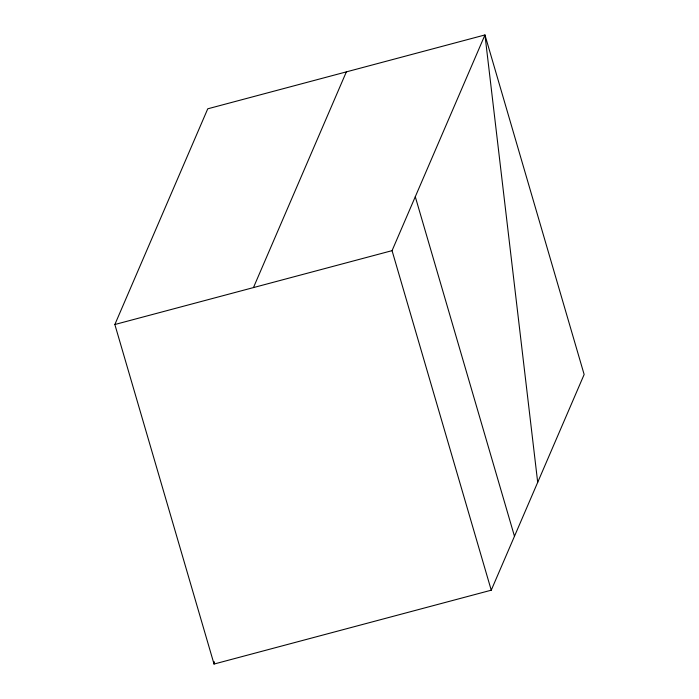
<?xml version="1.0" encoding="UTF-8"?>
<svg xmlns="http://www.w3.org/2000/svg" width="699" height="699" viewBox="0 0 699 699"><rect width="100%" height="100%" fill="white"/><g stroke="black" fill="none" stroke-linecap="round" stroke-linejoin="round"><path stroke-width="1.05" d="M214.287 661.883L214.043 664.05L491.248 590.192L584.146 374.489L484.957 34.95L207.752 108.808L114.854 324.511L214.043 664.05L213.789 661.883M253.457 287.577L346.354 71.883M491.248 590.192L392.06 250.653L484.957 34.95L537.697 482.345M114.854 324.511L392.06 250.653M415.285 196.725L514.473 536.264"/></g></svg>
